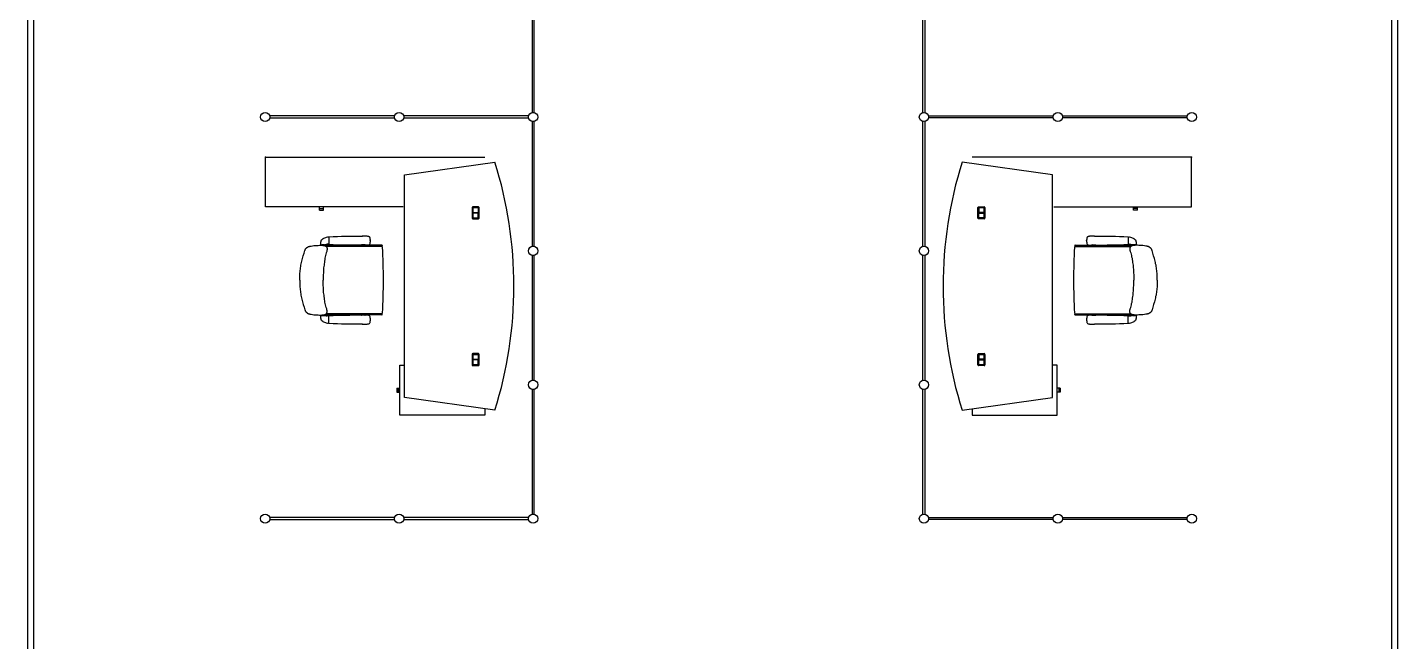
# Model space of a CAD drawing. Header units: millimetres. Extents: x 391350 to 515311, y -283575 to -199845.
# Drawn here: x 404895 to 416148, y -272278 to -267232 of the extents above; entities that cross this region are included whole.
import ezdxf

# ---------------------------------------------------------------- set-up
doc = ezdxf.new("R2010")
doc.units = ezdxf.units.MM

msp = doc.modelspace()

# ---------------------------------------------------------------- linework, layer by layer
at = {"color": 0}
for p, q in [((404895, -259873), (404895, -277348)), ((404945, -259873), (404945, -277348)), ((416098, -259873), (416098, -277348)), ((416148, -259873), (416148, -277360)), ((409040, -266905), (409040, -267930)), ((409057, -267930), (409057, -266905)), ((412249, -267930), (412249, -266905)), ((412266, -266905), (412266, -267930)), ((407911, -267959), (406886, -267959)), ((406886, -267976), (407911, -267976)), ((409011, -267959), (407986, -267959)), ((407986, -267976), (409011, -267976)), ((409040, -268005), (409040, -269030)), ((409057, -269030), (409057, -268005)), ((412249, -269030), (412249, -268005)), ((412266, -268005), (412266, -269030)), ((412295, -267959), (413320, -267959)), ((413320, -267976), (412295, -267976)), ((413395, -267959), (414420, -267959)), ((414420, -267976), (413395, -267976)), ((406851, -268297), (408651, -268297)), ((406851, -268707), (406851, -268297)), ((407991, -268443), (408734, -268338)), ((413315, -268443), (412572, -268338)), ((414455, -268297), (412655, -268297)), ((414455, -268707), (414455, -268297)), ((407991, -270273), (407991, -268443)), ((413315, -270273), (413315, -268443)), ((407981, -268707), (406851, -268707)), ((407293, -268720), (407293, -268707)), ((407293, -268732), (407293, -268720)), ((407293, -268720), (407327, -268720)), ((407327, -268720), (407327, -268707)), ((407327, -268732), (407327, -268720)), ((408547, -268712), (408547, -268798)), ((408599, -268706), (408553, -268706)), ((408553, -268796), (408553, -268714)), ((408553, -268714), (408553, -268754)), ((408597, -268712), (408555, -268712)), ((408555, -268712), (408597, -268712)), ((408598, -268714), (408598, -268754)), ((408599, -268714), (408599, -268796)), ((408605, -268798), (408605, -268712)), ((412701, -268798), (412701, -268712)), ((412707, -268706), (412753, -268706)), ((412707, -268714), (412707, -268796)), ((412708, -268714), (412708, -268754)), ((412709, -268712), (412751, -268712)), ((412751, -268712), (412709, -268712)), ((412753, -268796), (412753, -268714)), ((412753, -268714), (412753, -268754)), ((412759, -268712), (412759, -268798)), ((413325, -268707), (414455, -268707)), ((413979, -268720), (413979, -268707)), ((414013, -268720), (413979, -268720)), ((413979, -268732), (413979, -268720)), ((414012, -268732), (414012, -268720)), ((414013, -268720), (414013, -268707)), ((407293, -268732), (407327, -268732)), ((408553, -268752), (408598, -268752)), ((408553, -268754), (408598, -268754)), ((408598, -268755), (408553, -268755)), ((408553, -268755), (408553, -268796)), ((408598, -268757), (408553, -268757)), ((408553, -268804), (408599, -268804)), ((408555, -268797), (408597, -268797)), ((408597, -268798), (408555, -268798)), ((408598, -268796), (408598, -268755)), ((412753, -268804), (412707, -268804)), ((412753, -268752), (412708, -268752)), ((412753, -268754), (412708, -268754)), ((412708, -268755), (412753, -268755)), ((412708, -268796), (412708, -268755)), ((412708, -268757), (412753, -268757)), ((412751, -268797), (412709, -268797)), ((412709, -268798), (412751, -268798)), ((412753, -268755), (412753, -268796)), ((414012, -268732), (413979, -268732)), ((407303, -269018, 0), (407342, -269018, 0)), ((407307, -269018, 0), (407312, -269021, 0)), ((407332, -269018, 0), (407312, -269018, 0)), ((407315, -269021, 0), (407312, -269021, 0)), ((407316, -269018, 0), (407314, -269018, 0)), ((407315, -269018, 0), (407328, -269018, 0)), ((407329, -269021, 0), (407315, -269021, 0)), ((407328, -269018, 0), (407329, -269018, 0)), ((407332, -269021, 0), (407329, -269021, 0)), ((407337, -269018, 0), (407332, -269021, 0)), ((407633, -269022), (407342, -269022)), ((407804, -269032), (407350, -269032)), ((407372, -269014, 0), (407358, -269014, 0)), ((407372, -268954, 0), (407369, -268954, 0)), ((407372, -268954, 0), (407372, -269015, 0)), ((407636, -269021), (407636, -269021)), ((407666, -269019), (407640, -269019)), ((407669, -269021), (407669, -269021)), ((407807, -269022), (407673, -269022)), ((407711, -268984, 0), (407711, -268983, 0)), ((407711, -268984, 0), (407711, -268985, 0)), ((407809, -269025), (407806, -269033)), ((413497, -269025), (413500, -269033)), ((413499, -269022), (413633, -269022)), ((413502, -269032), (413956, -269032)), ((413594, -268984, 0), (413594, -268983, 0)), ((413594, -268984, 0), (413594, -268985, 0)), ((413637, -269021), (413637, -269021)), ((413640, -269019), (413666, -269019)), ((413670, -269021), (413670, -269021)), ((413673, -269022), (413964, -269022)), ((413934, -268954, 0), (413934, -269015, 0)), ((413934, -268954, 0), (413937, -268954, 0)), ((413934, -269014, 0), (413948, -269014, 0)), ((414003, -269018, 0), (413964, -269018, 0)), ((413969, -269018, 0), (413974, -269021, 0)), ((413974, -269018, 0), (413994, -269018, 0)), ((413974, -269021, 0), (413977, -269021, 0)), ((413978, -269018, 0), (413976, -269018, 0)), ((413977, -269021, 0), (413991, -269021, 0)), ((413990, -269018, 0), (413978, -269018, 0)), ((413990, -269018, 0), (413992, -269018, 0)), ((413991, -269021, 0), (413994, -269021, 0)), ((413999, -269018, 0), (413994, -269021, 0)), ((409040, -269105), (409040, -270130)), ((409057, -270130), (409057, -269105)), ((412249, -270130), (412249, -269105)), ((412266, -269105), (412266, -270130)), ((407131, -269308), (407131, -269309)), ((407131, -269309), (407131, -269308)), ((414174, -269308), (414174, -269309)), ((414174, -269309), (414174, -269308)), ((407303, -269598, 0), (407342, -269598, 0)), ((407307, -269598, 0), (407312, -269595, 0)), ((407315, -269595, 0), (407312, -269595, 0)), ((407332, -269598, 0), (407312, -269598, 0)), ((407316, -269598, 0), (407314, -269598, 0)), ((407329, -269595, 0), (407315, -269595, 0)), ((407315, -269598, 0), (407328, -269598, 0)), ((407328, -269598, 0), (407329, -269598, 0)), ((407332, -269595, 0), (407329, -269595, 0)), ((407337, -269598, 0), (407332, -269595, 0)), ((407633, -269594), (407342, -269594)), ((407804, -269584), (407350, -269584)), ((407372, -269602, 0), (407358, -269602, 0)), ((407372, -269663, 0), (407372, -269602, 0)), ((407636, -269596), (407636, -269596)), ((407666, -269597), (407640, -269597)), ((407669, -269596), (407669, -269596)), ((407807, -269594), (407673, -269594)), ((407809, -269592), (407806, -269584)), ((413497, -269592), (413500, -269584)), ((413499, -269594), (413633, -269594)), ((413502, -269584), (413956, -269584)), ((413637, -269596), (413637, -269596)), ((413640, -269597), (413666, -269597)), ((413670, -269596), (413670, -269596)), ((413673, -269594), (413964, -269594)), ((413934, -269663, 0), (413934, -269602, 0)), ((413934, -269602, 0), (413948, -269602, 0)), ((414003, -269598, 0), (413964, -269598, 0)), ((413969, -269598, 0), (413974, -269595, 0)), ((413974, -269595, 0), (413977, -269595, 0)), ((413974, -269598, 0), (413994, -269598, 0)), ((413978, -269598, 0), (413976, -269598, 0)), ((413977, -269595, 0), (413991, -269595, 0)), ((413990, -269598, 0), (413978, -269598, 0)), ((413990, -269598, 0), (413992, -269598, 0)), ((413991, -269595, 0), (413994, -269595, 0)), ((413999, -269598, 0), (413994, -269595, 0)), ((407372, -269662, 0), (407369, -269662, 0)), ((407711, -269632, 0), (407711, -269631, 0)), ((407711, -269632, 0), (407711, -269633, 0)), ((413594, -269632, 0), (413594, -269631, 0)), ((413594, -269632, 0), (413594, -269633, 0)), ((413934, -269662, 0), (413937, -269662, 0)), ((408547, -269918), (408547, -270004)), ((408599, -269912), (408553, -269912)), ((408553, -269920), (408553, -269960)), ((408553, -270002), (408553, -269920)), ((408597, -269918), (408555, -269918)), ((408555, -269918), (408597, -269918)), ((408598, -269920), (408598, -269960)), ((408599, -269920), (408599, -270002)), ((408605, -270004), (408605, -269918)), ((412701, -270004), (412701, -269918)), ((412707, -269912), (412753, -269912)), ((412707, -269920), (412707, -270002)), ((412708, -269920), (412708, -269960)), ((412709, -269918), (412751, -269918)), ((412751, -269918), (412709, -269918)), ((412753, -269920), (412753, -269960)), ((412753, -270002), (412753, -269920)), ((412759, -269918), (412759, -270004)), ((407954, -270419), (407954, -270008)), ((407954, -270008), (407991, -270008)), ((408553, -269958), (408598, -269958)), ((408553, -269960), (408598, -269960)), ((408598, -269961), (408553, -269961)), ((408553, -269961), (408553, -270002)), ((408598, -269963), (408553, -269963)), ((408553, -270010), (408599, -270010)), ((408555, -270003), (408597, -270003)), ((408597, -270004), (408555, -270004)), ((408598, -270002), (408598, -269961)), ((412753, -270010), (412707, -270010)), ((412753, -269958), (412708, -269958)), ((412753, -269960), (412708, -269960)), ((412708, -269961), (412753, -269961)), ((412708, -270002), (412708, -269961)), ((412708, -269963), (412753, -269963)), ((412751, -270003), (412709, -270003)), ((412709, -270004), (412751, -270004)), ((412753, -269961), (412753, -270002)), ((413352, -270008), (413315, -270008)), ((413352, -270419), (413352, -270008)), ((407929, -270196), (407929, -270230)), ((407929, -270196), (407941, -270196)), ((407929, -270230), (407941, -270230)), ((407941, -270196), (407941, -270230)), ((407941, -270196), (407954, -270196)), ((407941, -270230), (407954, -270230)), ((408734, -270377), (407991, -270273)), ((409040, -270205), (409040, -271230)), ((409057, -271230), (409057, -270205)), ((412249, -271230), (412249, -270205)), ((412266, -270205), (412266, -271230)), ((412572, -270377), (413315, -270273)), ((413365, -270196), (413352, -270196)), ((413365, -270230), (413352, -270230)), ((413365, -270196), (413365, -270230)), ((413377, -270196), (413365, -270196)), ((413377, -270230), (413365, -270230)), ((413377, -270196), (413377, -270230)), ((408651, -270365), (408651, -270419)), ((412655, -270365), (412655, -270419)), ((408651, -270419), (407954, -270419)), ((412655, -270419), (413352, -270419)), ((407911, -271259), (406886, -271259)), ((406886, -271276), (407911, -271276)), ((409011, -271259), (407986, -271259)), ((407986, -271276), (409011, -271276)), ((412295, -271259), (413320, -271259)), ((413320, -271276), (412295, -271276)), ((413395, -271259), (414420, -271259)), ((414420, -271276), (413395, -271276))]:
    msp.add_line(p, q, dxfattribs=at)
at = {"color": 0, "extrusion": (0, 0, -1), "flags": 128}
for points in [[(-407132, -269308), (-407132, -269297), (-407132, -269286), (-407132, -269275), (-407133, -269263), (-407133, -269252), (-407134, -269241), (-407135, -269229), (-407137, -269218), (-407138, -269207), (-407140, -269196), (-407142, -269185), (-407144, -269174), (-407147, -269163), (-407150, -269152), (-407152, -269141), (-407155, -269130), (-407161, -269109), (-407168, -269087), (-407174, -269065), (-407175, -269062), (-407176, -269060), (-407177, -269057), (-407178, -269055), (-407180, -269052), (-407181, -269050), (-407183, -269048), (-407185, -269046), (-407187, -269044), (-407189, -269042), (-407192, -269040), (-407194, -269038), (-407196, -269037), (-407199, -269036), (-407201, -269034), (-407204, -269033), (-407207, -269032), (-407209, -269031), (-407212, -269031), (-407215, -269030), (-407220, -269029), (-407226, -269028), (-407237, -269026), (-407248, -269025), (-407260, -269024), (-407271, -269023), (-407282, -269023), (-407293, -269022), (-407304, -269022), (-407310, -269022), (-407316, -269022), (-407322, -269023), (-407328, -269023), (-407330, -269023), (-407333, -269024), (-407336, -269025), (-407339, -269026), (-407341, -269027), (-407344, -269028), (-407346, -269029), (-407348, -269031), (-407350, -269033), (-407351, -269034), (-407352, -269035), (-407353, -269037), (-407353, -269038), (-407355, -269040), (-407355, -269043), (-407356, -269046), (-407356, -269049), (-407356, -269052), (-407356, -269055), (-407356, -269057), (-407356, -269060), (-407355, -269063), (-407354, -269069), (-407353, -269074), (-407350, -269085), (-407347, -269096), (-407344, -269107), (-407341, -269118), (-407339, -269129), (-407337, -269140), (-407335, -269151), (-407334, -269162), (-407332, -269173), (-407331, -269185), (-407330, -269196), (-407328, -269207), (-407328, -269218), (-407327, -269230), (-407326, -269241), (-407326, -269252), (-407325, -269263), (-407325, -269286), (-407324, -269308)], [(-414174, -269308), (-414174, -269297), (-414174, -269286), (-414174, -269275), (-414173, -269263), (-414173, -269252), (-414172, -269241), (-414170, -269229), (-414169, -269218), (-414167, -269207), (-414166, -269196), (-414164, -269185), (-414161, -269174), (-414159, -269163), (-414156, -269152), (-414154, -269141), (-414151, -269130), (-414144, -269109), (-414138, -269087), (-414132, -269065), (-414131, -269062), (-414130, -269060), (-414129, -269057), (-414127, -269055), (-414126, -269052), (-414124, -269050), (-414123, -269048), (-414121, -269046), (-414119, -269044), (-414117, -269042), (-414114, -269040), (-414112, -269038), (-414109, -269037), (-414107, -269036), (-414104, -269034), (-414102, -269033), (-414099, -269032), (-414097, -269031), (-414094, -269031), (-414091, -269030), (-414086, -269029), (-414080, -269028), (-414069, -269026), (-414057, -269025), (-414046, -269024), (-414035, -269023), (-414024, -269023), (-414013, -269022), (-414001, -269022), (-413996, -269022), (-413990, -269022), (-413984, -269023), (-413978, -269023), (-413975, -269023), (-413973, -269024), (-413970, -269025), (-413967, -269026), (-413965, -269027), (-413962, -269028), (-413960, -269029), (-413958, -269031), (-413956, -269033), (-413955, -269034), (-413954, -269035), (-413953, -269037), (-413952, -269038), (-413951, -269040), (-413950, -269043), (-413950, -269046), (-413950, -269049), (-413949, -269052), (-413950, -269055), (-413950, -269057), (-413950, -269060), (-413950, -269063), (-413952, -269069), (-413953, -269074), (-413956, -269085), (-413959, -269096), (-413962, -269107), (-413964, -269118), (-413967, -269129), (-413969, -269140), (-413971, -269151), (-413972, -269162), (-413974, -269173), (-413975, -269185), (-413976, -269196), (-413977, -269207), (-413978, -269218), (-413979, -269230), (-413980, -269241), (-413980, -269252), (-413981, -269263), (-413981, -269286), (-413981, -269308)]]:
    msp.add_lwpolyline(points, dxfattribs=at)
at = {"color": 0, "flags": 128}
for points in [[(407132, -269308), (407132, -269320), (407132, -269331), (407132, -269342), (407133, -269354), (407133, -269365), (407134, -269376), (407135, -269387), (407137, -269399), (407138, -269410), (407140, -269421), (407142, -269432), (407144, -269443), (407147, -269454), (407150, -269465), (407152, -269476), (407155, -269487), (407161, -269508), (407168, -269530), (407174, -269552), (407175, -269555), (407176, -269557), (407177, -269560), (407178, -269562), (407180, -269565), (407181, -269567), (407183, -269569), (407185, -269571), (407187, -269573), (407189, -269575), (407192, -269577), (407194, -269579), (407196, -269580), (407199, -269581), (407201, -269583), (407204, -269584), (407207, -269585), (407209, -269586), (407212, -269586), (407215, -269587), (407220, -269588), (407226, -269589), (407237, -269590), (407248, -269592), (407260, -269593), (407271, -269594), (407282, -269594), (407293, -269595), (407304, -269595), (407310, -269595), (407316, -269595), (407322, -269594), (407328, -269594), (407330, -269593), (407333, -269593), (407336, -269592), (407339, -269591), (407341, -269590), (407344, -269589), (407346, -269588), (407348, -269586), (407350, -269584), (407351, -269583), (407352, -269582), (407353, -269580), (407353, -269579), (407355, -269577), (407355, -269574), (407356, -269571), (407356, -269568), (407356, -269565), (407356, -269562), (407356, -269559), (407356, -269557), (407355, -269554), (407354, -269548), (407353, -269543), (407350, -269532), (407347, -269521), (407344, -269510), (407341, -269499), (407339, -269488), (407337, -269477), (407335, -269466), (407334, -269455), (407332, -269444), (407331, -269432), (407330, -269421), (407328, -269410), (407328, -269399), (407327, -269387), (407326, -269376), (407326, -269365), (407325, -269354), (407325, -269331), (407324, -269308)], [(414174, -269308), (414174, -269320), (414174, -269331), (414174, -269342), (414173, -269354), (414173, -269365), (414172, -269376), (414170, -269387), (414169, -269399), (414167, -269410), (414166, -269421), (414164, -269432), (414161, -269443), (414159, -269454), (414156, -269465), (414154, -269476), (414151, -269487), (414144, -269508), (414138, -269530), (414132, -269552), (414131, -269555), (414130, -269557), (414129, -269560), (414127, -269562), (414126, -269565), (414124, -269567), (414123, -269569), (414121, -269571), (414119, -269573), (414117, -269575), (414114, -269577), (414112, -269579), (414109, -269580), (414107, -269581), (414104, -269583), (414102, -269584), (414099, -269585), (414097, -269586), (414094, -269586), (414091, -269587), (414086, -269588), (414080, -269589), (414069, -269590), (414057, -269592), (414046, -269593), (414035, -269594), (414024, -269594), (414013, -269595), (414001, -269595), (413996, -269595), (413990, -269595), (413984, -269594), (413978, -269594), (413975, -269593), (413973, -269593), (413970, -269592), (413967, -269591), (413965, -269590), (413962, -269589), (413960, -269588), (413958, -269586), (413956, -269584), (413955, -269583), (413954, -269582), (413953, -269580), (413952, -269579), (413951, -269577), (413950, -269574), (413950, -269571), (413950, -269568), (413949, -269565), (413950, -269562), (413950, -269559), (413950, -269557), (413950, -269554), (413952, -269548), (413953, -269543), (413956, -269532), (413959, -269521), (413962, -269510), (413964, -269499), (413967, -269488), (413969, -269477), (413971, -269466), (413972, -269455), (413974, -269444), (413975, -269432), (413976, -269421), (413977, -269410), (413978, -269399), (413979, -269387), (413980, -269376), (413980, -269365), (413981, -269354), (413981, -269331), (413981, -269308)]]:
    msp.add_lwpolyline(points, dxfattribs=at)
at = {"color": 0}
for centre in [(406848, -267968), (407948, -267968), (409048, -267968), (412258, -267968), (413358, -267968), (414458, -267968), (409048, -269068), (412258, -269068), (409048, -270168), (412258, -270168), (406848, -271268), (407948, -271268), (409048, -271268), (412258, -271268), (413358, -271268), (414458, -271268)]:
    msp.add_circle(centre, 38, dxfattribs=at)
for centre, radius, start, end in [((405501, -269358), 3390, 342.5003, 17.4997), ((415805, -269358), 3390, 162.5003, 197.4997), ((408553, -268712), 6, 90, 180), ((408555, -268714), 2, 90, 180), ((408555, -268714), 1.5, 90, 180), ((408597, -268714), 2, 0, 90), ((408597, -268714), 1.5, 0, 90), ((408599, -268712), 6, 0, 90), ((412707, -268712), 6, 90, 180), ((412709, -268714), 2, 90, 180), ((412709, -268714), 1.5, 90, 180), ((412751, -268714), 2, 0, 90), ((412751, -268714), 1.5, 0, 90), ((412753, -268712), 6, 0, 90), ((408553, -268798), 6, 180, 270), ((408555, -268796), 2, 180, 270), ((408555, -268796), 1.5, 180, 270), ((408597, -268796), 2, 270, 0), ((408597, -268796), 1.5, 270, 0), ((408599, -268798), 6, 270, 0), ((412707, -268798), 6, 180, 270), ((412709, -268796), 2, 180, 270), ((412709, -268796), 1.5, 180, 270), ((412751, -268796), 2, 270, 0), ((412751, -268796), 1.5, 270, 0), ((412753, -268798), 6, 270, 0), ((407601, -269036, 0), 300, 169.5623, 176.2553), ((407303, -269017, 0), 1.5, 176.2553, 270), ((407405, -269095, 0), 150, 123.806, 131.1159), ((407601, -269036, 0), 300, 169.529, 169.5623), ((407307, -268982, 0), 0.5, 131.1159, 169.5623), ((407405, -269095, 0), 150, 131.1159, 131.1825), ((407377, -269053, 0), 100, 106.1237, 123.806), ((407342, -269038), 16, 90, 117.9094), ((407358, -269049, 0), 35, 90, 117.6604), ((407369, -269024, 0), 70, 90, 106.1237), ((407633, -275849, 0), 6900, 89.8927, 92.1625), ((407372, -268954, 0), 0.8, 92.1625, 180), ((407633, -262120, 0), 6900, 267.8375, 270.1073), ((407372, -269015, 0), 0.8, 180, 267.8375), ((407633, -269017), 5, 270, 315), ((407640, -269024), 5, 90, 135), ((407661, -270210, 0), 1262, 88.8285, 90.7164), ((407661, -267759, 0), 1262, 269.2836, 271.1715), ((407666, -269024), 5, 45, 90), ((407673, -269017), 5, 225, 270), ((407687, -268986, 0), 37.4, 69.7407, 89.7876), ((407687, -268983, 0), 37.4, 270.2124, 290.2593), ((407695, -268964, 0), 13.7, 31.5291, 70.5701), ((407695, -269005, 0), 13.7, 289.4299, 328.4709), ((407688, -268968, 0), 22.5, 7.9869, 31.2718), ((407688, -269000, 0), 22.5, 328.7282, 352.0131), ((407651, -268976, 0), 59.9, 2.607, 10.5296), ((407651, -268993, 0), 59.9, 349.4704, 357.393), ((407475, -268986, 0), 237, 0.5676, 2.9749), ((407475, -268983, 0), 237, 357.0251, 359.4324), ((407804, -269039), 7, 3.0846, 90), ((407807, -269024), 2, 334.1492, 90), ((402813, -269308), 5006, 0, 3.0846), ((418493, -269308), 5006, 176.9154, 180), ((413502, -269039), 7, 90, 176.9154), ((413499, -269024), 2, 90, 205.8508), ((413831, -268986, 0), 237, 177.0251, 179.4324), ((413831, -268983, 0), 237, 180.5676, 182.9749), ((413655, -268976, 0), 59.9, 169.4704, 177.393), ((413655, -268993, 0), 59.9, 182.607, 190.5296), ((413618, -268968, 0), 22.5, 148.7282, 172.0131), ((413618, -269000, 0), 22.5, 187.9869, 211.2718), ((413610, -268964, 0), 13.7, 109.4299, 148.4709), ((413610, -269005, 0), 13.7, 211.5291, 250.5701), ((413619, -268986, 0), 37.4, 90.2124, 110.2593), ((413619, -268983, 0), 37.4, 249.7407, 269.7876), ((413644, -270210, 0), 1262, 89.2836, 91.1715), ((413644, -267759, 0), 1262, 268.8285, 270.7164), ((413633, -269017), 5, 270, 315), ((413640, -269024), 5, 90, 135), ((413673, -275849, 0), 6900, 87.8375, 90.1073), ((413673, -262120, 0), 6900, 269.8927, 272.1625), ((413666, -269024), 5, 45, 90), ((413673, -269017), 5, 225, 270), ((413933, -268954, 0), 0.8, 0, 87.8375), ((413933, -269015, 0), 0.8, 272.1625, 0), ((413937, -269024, 0), 70, 73.8763, 90), ((413948, -269049, 0), 35, 62.3396, 90), ((413929, -269053, 0), 100, 56.194, 73.8763), ((413964, -269038), 16, 62.0906, 90), ((413901, -269095, 0), 150, 48.8841, 56.194), ((413705, -269036, 0), 300, 3.7447, 10.4377), ((413705, -269036, 0), 300, 10.4377, 10.471), ((413999, -268982, 0), 0.5, 10.4377, 48.8841), ((413901, -269095, 0), 150, 48.8175, 48.8841), ((414003, -269017, 0), 1.5, 270, 3.7447), ((402813, -269308), 5006, 356.9154, 0), ((418493, -269308), 5006, 180, 183.0846), ((407303, -269600, 0), 1.5, 90, 183.7447), ((407601, -269580, 0), 300, 183.7447, 190.4377), ((407342, -269578), 16, 242.0906, 270), ((407358, -269567, 0), 35, 242.3396, 270), ((407633, -276497, 0), 6900, 89.8927, 92.1625), ((407372, -269602, 0), 0.8, 92.1625, 180), ((407633, -269599), 5, 45, 90), ((407640, -269592), 5, 225, 270), ((407661, -270858, 0), 1262, 88.8285, 90.7164), ((407666, -269592), 5, 270, 315), ((407673, -269599), 5, 90, 135), ((407687, -269634, 0), 37.4, 69.7407, 89.7876), ((407695, -269612, 0), 13.7, 31.5291, 70.5701), ((407688, -269616, 0), 22.5, 7.9869, 31.2718), ((407651, -269624, 0), 59.9, 2.607, 10.5296), ((407804, -269577), 7, 270, 356.9154), ((407807, -269592), 2, 270, 25.8508), ((413502, -269577), 7, 183.0846, 270), ((413499, -269592), 2, 154.1492, 270), ((413655, -269624, 0), 59.9, 169.4704, 177.393), ((413618, -269616, 0), 22.5, 148.7282, 172.0131), ((413610, -269612, 0), 13.7, 109.4299, 148.4709), ((413619, -269634, 0), 37.4, 90.2124, 110.2593), ((413644, -270858, 0), 1262, 89.2836, 91.1715), ((413633, -269599), 5, 45, 90), ((413640, -269592), 5, 225, 270), ((413673, -276497, 0), 6900, 87.8375, 90.1073), ((413666, -269592), 5, 270, 315), ((413673, -269599), 5, 90, 135), ((413933, -269602, 0), 0.8, 0, 87.8375), ((413948, -269567, 0), 35, 270, 297.6604), ((413964, -269578), 16, 270, 297.9094), ((413705, -269580, 0), 300, 349.5623, 356.2553), ((414003, -269600, 0), 1.5, 356.2553, 90), ((407405, -269522, 0), 150, 228.8841, 236.194), ((407405, -269522, 0), 150, 228.8175, 228.8841), ((407307, -269635, 0), 0.5, 190.4377, 228.8841), ((407601, -269580, 0), 300, 190.4377, 190.471), ((407377, -269564, 0), 100, 236.194, 253.8763), ((407369, -269592, 0), 70, 253.8763, 270), ((407633, -262768, 0), 6900, 267.8375, 270.1073), ((407372, -269663, 0), 0.8, 180, 267.8375), ((407661, -268407, 0), 1262, 269.2836, 271.1715), ((407687, -269631, 0), 37.4, 270.2124, 290.2593), ((407695, -269653, 0), 13.7, 289.4299, 328.4709), ((407688, -269648, 0), 22.5, 328.7282, 352.0131), ((407651, -269641, 0), 59.9, 349.4704, 357.393), ((407475, -269634, 0), 237, 0.5676, 2.9749), ((407475, -269631, 0), 237, 357.0251, 359.4324), ((413831, -269634, 0), 237, 177.0251, 179.4324), ((413831, -269631, 0), 237, 180.5676, 182.9749), ((413655, -269641, 0), 59.9, 182.607, 190.5296), ((413618, -269648, 0), 22.5, 187.9869, 211.2718), ((413610, -269653, 0), 13.7, 211.5291, 250.5701), ((413619, -269631, 0), 37.4, 249.7407, 269.7876), ((413644, -268407, 0), 1262, 268.8285, 270.7164), ((413673, -262768, 0), 6900, 269.8927, 272.1625), ((413933, -269663, 0), 0.8, 272.1625, 0), ((413937, -269592, 0), 70, 270, 286.1237), ((413929, -269564, 0), 100, 286.1237, 303.806), ((413901, -269522, 0), 150, 303.806, 311.1159), ((413901, -269522, 0), 150, 311.1159, 311.1825), ((413999, -269635, 0), 0.5, 311.1159, 349.5623), ((413705, -269580, 0), 300, 349.529, 349.5623), ((408553, -269918), 6, 90, 180), ((408555, -269920), 2, 90, 180), ((408555, -269920), 1.5, 90, 180), ((408597, -269920), 2, 0, 90), ((408597, -269920), 1.5, 0, 90), ((408599, -269918), 6, 0, 90), ((412707, -269918), 6, 90, 180), ((412709, -269920), 2, 90, 180), ((412709, -269920), 1.5, 90, 180), ((412751, -269920), 2, 0, 90), ((412751, -269920), 1.5, 0, 90), ((412753, -269918), 6, 0, 90), ((408553, -270004), 6, 180, 270), ((408555, -270002), 1.5, 180, 270), ((408555, -270002), 2, 180, 270), ((408597, -270002), 1.5, 270, 0), ((408597, -270002), 2, 270, 0), ((408599, -270004), 6, 270, 0), ((412707, -270004), 6, 180, 270), ((412709, -270002), 2, 180, 270), ((412709, -270002), 1.5, 180, 270), ((412751, -270002), 1.5, 270, 0), ((412751, -270002), 2, 270, 0), ((412753, -270004), 6, 270, 0)]:
    msp.add_arc(centre, radius, start, end, dxfattribs=at)
for p in [(406851, -268297), (414455, -268297)]:
    msp.add_point(p, dxfattribs=at)

doc.saveas('drawing.dxf')
